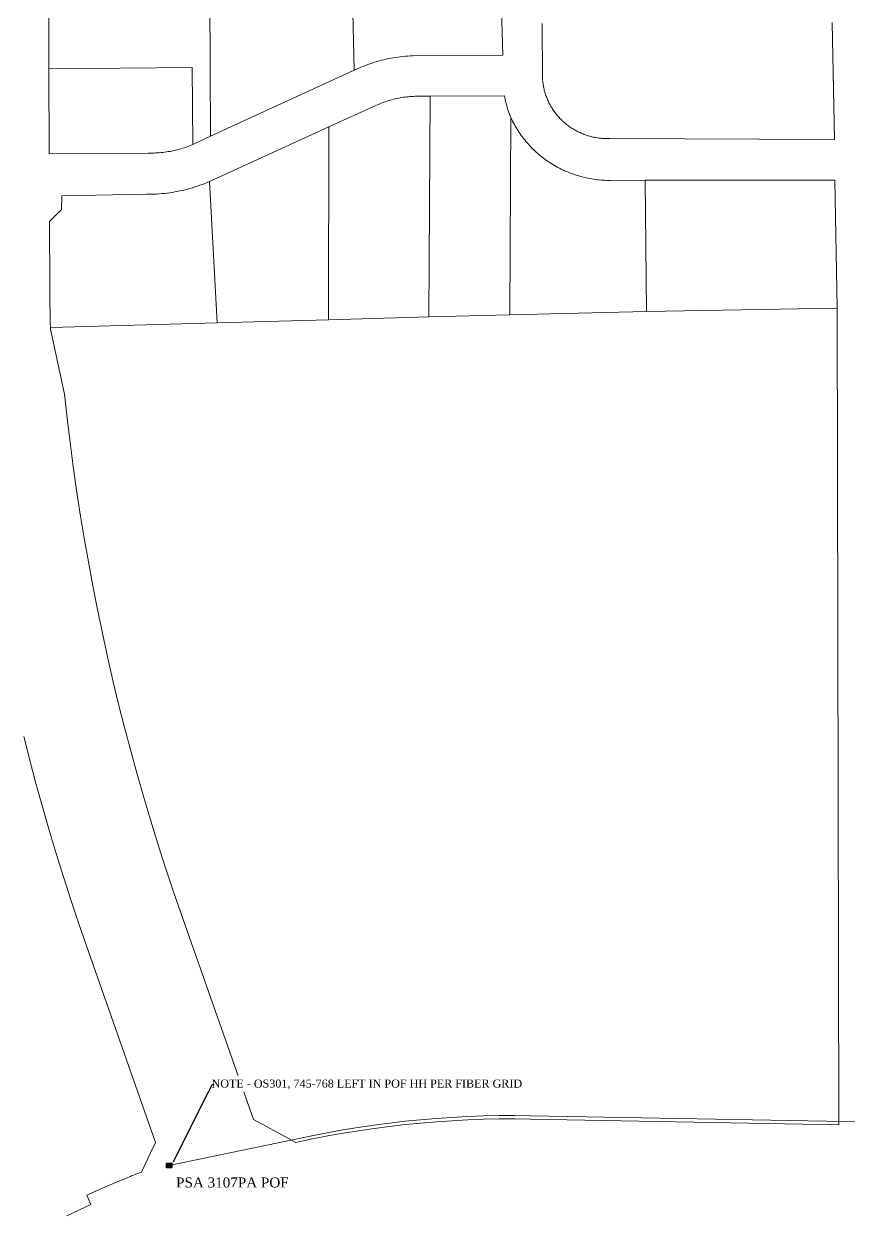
# Model space of a CAD drawing. Header units: feet. Extents: x 865220 to 2774701, y -2240498 to 961524.
# Drawn here: x 2762528 to 2763766, y 957301 to 959087 of the extents above; entities that cross this region are included whole.
import ezdxf
from ezdxf import colors
from ezdxf.entities.mleader import LeaderData, LeaderLine
from ezdxf.enums import TextEntityAlignment as Align
from ezdxf.lldxf.tags import DXFTag
from ezdxf.math import Vec2, Vec3

# ---------------------------------------------------------------- set-up
doc = ezdxf.new("R2010")
doc.units = ezdxf.units.FT
doc.header["$LTSCALE"] = 0.015
doc.header["$MEASUREMENT"] = 0
for name, color, linetype, lineweight in [('F1', 112, 'F1', 5), ('Parcels', 7, 'Continuous', 0), ('RUNNING LINE (UNDERGROUND)', 10, 'Continuous', 40)]:
    doc.layers.add(name, color=color, linetype=linetype, lineweight=lineweight)
for name, color, linetype in [('pole', 30, 'Continuous'), ('TELEPHONE STRUCT-EX', 30, 'Continuous'), ('TELEPHONE STRUCT-PROP', 6, 'Continuous')]:
    doc.layers.add(name, color=color, linetype=linetype)
doc.styles.add('Line', font='txt.shx', dxfattribs={"height": 3})
doc.styles.get("Standard").update_dxf_attribs({"font": 'times.ttf'})
doc.styles.add('Utilities', font='arial.ttf', dxfattribs={"height": 2.5})
tags = doc.linetypes.add('F1', pattern='A,15,-5,["F1",Line,S=1.5,R=0,X=0,Y=-1.5],-12', length=32).pattern_tags.tags
tags[6] = DXFTag(74, 10)

# ---------------------------------------------------------------- blocks, each defined once
blk = doc.blocks.new('EX HH')
at = {"ltscale": 40, "true_color": 0xffffff}
h = blk.add_hatch(color=7, dxfattribs=at)
h.dxf.hatch_style = 1
h.paths.add_polyline_path([(-0.061, -0.031, 0.414214), (-0.046, -0.046), (0.046, -0.046, 0.414214), (0.061, -0.031), (0.061, 0.031, 0.414214), (0.046, 0.046), (-0.046, 0.046, 0.414214), (-0.061, 0.031)])
at = {"color": 30, "const_width": 0.005, "flags": 128}
blk.add_lwpolyline([(-0.061, 0.031), (-0.061, -0.031, 0.414214), (-0.046, -0.046), (0.046, -0.046, 0.414214), (0.061, -0.031), (0.061, 0.031, 0.414214), (0.046, 0.046), (-0.046, 0.046, 0.414214)], format="xyb", close=True, dxfattribs=at)
at = {"layer": 'RUNNING LINE (UNDERGROUND)', "color": 7, "lineweight": -3, "flags": 128}
blk.add_lwpolyline([(-0.054, 0.031), (-0.054, -0.031, 0.414214), (-0.046, -0.038), (0.046, -0.038, 0.414214), (0.054, -0.031), (0.054, 0.031, 0.414214), (0.046, 0.038), (-0.046, 0.038, 0.414214)], format="xyb", close=True, dxfattribs=at)
at = {"layer": 'TELEPHONE STRUCT-PROP', "color": 30, "style": 'Utilities'}
blk.add_text('HH', height=0.05, dxfattribs=at).set_placement((0, 0), align=Align.MIDDLE_CENTER)

msp = doc.modelspace()

# ---------------------------------------------------------------- linework, layer by layer
at = {"layer": 'F1', "lineweight": 5, "ltscale": 100, "flags": 128}
msp.add_lwpolyline([(2762748.3, 957374.8), (2762960.4, 957419), (2762983.5, 957423.5), (2763006.7, 957427.7), (2763029.9, 957431.4), (2763053.2, 957434.9), (2763076.6, 957437.9), (2763100, 957440.6), (2763123.4, 957443), (2763146.9, 957444.9), (2763170.4, 957446.5), (2763193.9, 957447.7), (2763217.5, 957448.6), (2763241, 957449.1), (2763264.6, 957449.2), (2763288.1, 957449), (2763898.4, 957437.8), (2763911.6, 957437.6), (2764110.5, 957434), (2764258.8, 957431.3), (2764344.8, 957429.7), (2764430.8, 957428.1), (2764613.8, 957424.8), (2764650.8, 957424.1), (2764872, 957420.1), (2765091.1, 957416.1), (2765115.6, 957415.6), (2765165.8, 957414.7), (2765179.4, 957414.5), (2765198.7, 957414.2), (2765220.3, 957413.8), (2765320.9, 957412), (2765350.6, 957411.4), (2765465.5, 957409.4), (2765557.4, 957407.7), (2765675.5, 957405.6), (2765910.6, 957401.4), (2766045.8, 957399), (2766177.3, 957396.7), (2766178.3, 957401.6), (2766182.9, 957401.6), (2766276.7, 957399.9), (2766369, 957398.2), (2766416.5, 957397.4), (2766466.6, 957396.5), (2766552.3, 957395), (2766638.4, 957393.4), (2766724.4, 957391.9), (2766738.4, 957391.6), (2766810.4, 957390.3), (2766896.4, 957388.8), (2766982.4, 957387.3), (2767065.4, 957385.8), (2767068.4, 957385.7), (2767154.4, 957384.2), (2767240.4, 957382.7), (2767439.2, 957379.1), (2767558.8, 957377), (2767714.9, 957374.2), (2767900.3, 957370.9), (2767999.7, 957369.1), (2768000.5, 957006.1), (2768000.8, 956873), (2768000.3, 956780), (2767999.2, 956770.4), (2767998.9, 956761), (2767996.6, 956751.8), (2767993.4, 956744.5)], dxfattribs=at)
at = {"layer": 'Parcels', "lineweight": 5, "ltscale": 100}
for p, q in [((2762807.3, 959210.8), (2762808.3, 958917.8)), ((2763024, 959016.8), (2763019.4, 959213.4)), ((2763246.7, 959039.6), (2763242, 959215.2)), ((2762565.4, 959207.3), (2762566.1, 959019.2)), ((2763305.6, 959087.2), (2763306.1, 959006.9)), ((2763744.1, 958912.8), (2763740.7, 959088.6)), ((2763057.9, 959029.9), (2763061.3, 959030.9)), ((2763061.3, 959030.9), (2763064.9, 959031.8)), ((2763064.9, 959031.8), (2763068.4, 959032.7)), ((2763068.4, 959032.7), (2763071.9, 959033.5)), ((2763071.9, 959033.5), (2763075.5, 959034.3)), ((2763075.5, 959034.3), (2763079, 959034.9)), ((2763079, 959034.9), (2763082.6, 959035.6)), ((2763082.6, 959035.6), (2763086.2, 959036.2)), ((2763086.2, 959036.2), (2763089.8, 959036.7)), ((2763089.8, 959036.7), (2763093.4, 959037.1)), ((2763093.4, 959037.1), (2763097, 959037.5)), ((2763097, 959037.5), (2763100.6, 959037.8)), ((2763100.6, 959037.8), (2763104.2, 959038.1)), ((2763104.2, 959038.1), (2763107.9, 959038.3)), ((2763107.9, 959038.3), (2763111.5, 959038.4)), ((2763111.5, 959038.4), (2763246.7, 959039.6)), ((2762781, 959021), (2762566.1, 959019.2)), ((2762566.1, 959019.2), (2762566.6, 958891.5)), ((2762781, 959021), (2762782, 958905.5)), ((2762782, 958905.5), (2762781, 959021)), ((2762808.3, 958917.8), (2763024, 959016.8)), ((2763024, 959016.8), (2763027.3, 959018.3)), ((2763027.3, 959018.3), (2763030.6, 959019.8)), ((2763030.6, 959019.8), (2763033.9, 959021.3)), ((2763033.9, 959021.3), (2763037.3, 959022.7)), ((2763037.3, 959022.7), (2763040.7, 959024)), ((2763040.7, 959024), (2763044.1, 959025.3)), ((2763044.1, 959025.3), (2763047.5, 959026.6)), ((2763047.5, 959026.6), (2763050.9, 959027.7)), ((2763050.9, 959027.7), (2763054.4, 959028.8)), ((2763054.4, 959028.8), (2763057.9, 959029.9)), ((2763306.1, 959006.9), (2763306.2, 959005.2)), ((2763306.2, 959005.2), (2763306.3, 959003.6)), ((2763306.3, 959003.6), (2763306.4, 959001.9)), ((2763306.4, 959001.9), (2763306.6, 959000.2)), ((2763306.6, 959000.2), (2763306.8, 958998.5)), ((2763306.8, 958998.5), (2763307, 958996.9)), ((2763307, 958996.9), (2763307.2, 958995.2)), ((2763307.2, 958995.2), (2763307.5, 958993.6)), ((2763100.3, 958976.6), (2763097.8, 958976.3)), ((2763102.9, 958976.9), (2763100.3, 958976.6)), ((2763105.4, 958977.2), (2763102.9, 958976.9)), ((2763107.9, 958977.4), (2763105.4, 958977.2)), ((2763110.4, 958977.6), (2763107.9, 958977.4)), ((2763113, 958977.7), (2763110.4, 958977.6)), ((2763115.5, 958977.8), (2763113, 958977.7)), ((2763118.1, 958977.9), (2763115.5, 958977.8)), ((2763138, 958978), (2763118.1, 958977.9)), ((2763135.8, 958647), (2763138, 958978)), ((2763138, 958978), (2763135.8, 958647)), ((2763249, 958978.5), (2763138, 958978)), ((2763138, 958978), (2763138, 958978)), ((2763249.5, 958975.7), (2763249, 958978.5)), ((2763249, 958978.5), (2763249, 958978.5)), ((2763307.5, 958993.6), (2763307.8, 958991.9)), ((2763307.8, 958991.9), (2763308.2, 958990.3)), ((2763308.2, 958990.3), (2763308.5, 958988.6)), ((2763308.5, 958988.6), (2763308.9, 958987)), ((2763308.9, 958987), (2763309.4, 958985.4)), ((2763309.4, 958985.4), (2763309.8, 958983.8)), ((2763309.8, 958983.8), (2763310.3, 958982.2)), ((2763310.3, 958982.2), (2763310.8, 958980.6)), ((2763310.8, 958980.6), (2763311.4, 958979)), ((2763311.4, 958979), (2763311.9, 958977.4)), ((2763311.9, 958977.4), (2763312.5, 958975.8)), ((2763056.5, 958964), (2762986, 958932.2)), ((2763061.2, 958966.1), (2763056.5, 958964)), ((2763063.5, 958967), (2763061.2, 958966.1)), ((2763065.9, 958968), (2763063.5, 958967)), ((2763068.3, 958968.8), (2763065.9, 958968)), ((2763070.7, 958969.7), (2763068.3, 958968.8)), ((2763073.1, 958970.5), (2763070.7, 958969.7)), ((2763075.5, 958971.3), (2763073.1, 958970.5)), ((2763077.9, 958972), (2763075.5, 958971.3)), ((2763080.4, 958972.7), (2763077.9, 958972)), ((2763082.9, 958973.3), (2763080.4, 958972.7)), ((2763085.3, 958973.9), (2763082.9, 958973.3)), ((2763087.8, 958974.5), (2763085.3, 958973.9)), ((2763090.3, 958975), (2763087.8, 958974.5)), ((2763092.8, 958975.5), (2763090.3, 958975)), ((2763095.3, 958975.9), (2763092.8, 958975.5)), ((2763097.8, 958976.3), (2763095.3, 958975.9)), ((2763250.1, 958972.9), (2763249.5, 958975.7)), ((2763250.8, 958970.1), (2763250.1, 958972.9)), ((2763251.5, 958967.3), (2763250.8, 958970.1)), ((2763252.3, 958964.6), (2763251.5, 958967.3)), ((2763253.1, 958961.8), (2763252.3, 958964.6)), ((2763253.9, 958959.1), (2763253.1, 958961.8)), ((2763254.8, 958956.4), (2763253.9, 958959.1)), ((2763312.5, 958975.8), (2763313.2, 958974.3)), ((2763313.2, 958974.3), (2763313.8, 958972.7)), ((2763313.8, 958972.7), (2763314.5, 958971.2)), ((2763314.5, 958971.2), (2763315.2, 958969.6)), ((2763315.2, 958969.6), (2763315.9, 958968.1)), ((2763315.9, 958968.1), (2763316.7, 958966.6)), ((2763316.7, 958966.6), (2763317.5, 958965.1)), ((2763317.5, 958965.1), (2763318.3, 958963.7)), ((2763318.3, 958963.7), (2763319.1, 958962.2)), ((2763319.1, 958962.2), (2763320, 958960.8)), ((2763320, 958960.8), (2763320.9, 958959.3)), ((2763320.9, 958959.3), (2763321.8, 958957.9)), ((2763255.8, 958953.7), (2763254.8, 958956.4)), ((2763256.8, 958951), (2763255.8, 958953.7)), ((2763257.8, 958948.4), (2763256.8, 958951)), ((2763257.1, 958650.1), (2763258.9, 958945.8)), ((2763258.9, 958945.8), (2763257.8, 958948.4)), ((2763260.1, 958943.2), (2763258.9, 958945.8)), ((2763261.3, 958940.7), (2763260.1, 958943.2)), ((2763262.6, 958938.2), (2763261.3, 958940.7)), ((2763321.8, 958957.9), (2763322.8, 958956.5)), ((2763322.8, 958956.5), (2763323.7, 958955.1)), ((2763323.7, 958955.1), (2763324.7, 958953.8)), ((2763324.7, 958953.8), (2763325.7, 958952.4)), ((2763325.7, 958952.4), (2763326.8, 958951.1)), ((2763326.8, 958951.1), (2763327.8, 958949.8)), ((2763327.8, 958949.8), (2763328.9, 958948.5)), ((2763328.9, 958948.5), (2763330, 958947.2)), ((2763330, 958947.2), (2763331.2, 958946)), ((2763331.2, 958946), (2763332.3, 958944.7)), ((2763332.3, 958944.7), (2763333.5, 958943.5)), ((2763333.5, 958943.5), (2763334.7, 958942.3)), ((2763334.7, 958942.3), (2763335.9, 958941.2)), ((2763335.9, 958941.2), (2763337.1, 958940)), ((2762986, 958932.2), (2762806.9, 958850)), ((2762985.2, 958642.8), (2762986, 958932.2)), ((2763264, 958935.7), (2763262.6, 958938.2)), ((2763265.3, 958933.3), (2763264, 958935.7)), ((2763266.7, 958930.8), (2763265.3, 958933.3)), ((2763268.2, 958928.4), (2763266.7, 958930.8)), ((2763269.7, 958926), (2763268.2, 958928.4)), ((2763271.2, 958923.7), (2763269.7, 958926)), ((2763272.8, 958921.4), (2763271.2, 958923.7)), ((2763337.1, 958940), (2763338.4, 958938.9)), ((2763338.4, 958938.9), (2763339.7, 958937.8)), ((2763339.7, 958937.8), (2763341, 958936.7)), ((2763341, 958936.7), (2763342.3, 958935.6)), ((2763342.3, 958935.6), (2763343.6, 958934.6)), ((2763343.6, 958934.6), (2763345, 958933.6)), ((2763345, 958933.6), (2763346.4, 958932.6)), ((2763346.4, 958932.6), (2763347.8, 958931.6)), ((2763347.8, 958931.6), (2763349.2, 958930.6)), ((2763349.2, 958930.6), (2763350.6, 958929.7)), ((2763350.6, 958929.7), (2763352, 958928.8)), ((2763352, 958928.8), (2763353.5, 958928)), ((2763353.5, 958928), (2763354.9, 958927.1)), ((2763354.9, 958927.1), (2763356.4, 958926.3)), ((2763356.4, 958926.3), (2763357.9, 958925.5)), ((2763357.9, 958925.5), (2763359.4, 958924.7)), ((2763359.4, 958924.7), (2763361, 958924)), ((2763361, 958924), (2763362.5, 958923.3)), ((2763362.5, 958923.3), (2763364.1, 958922.6)), ((2762776.9, 958903.4), (2762782, 958905.5)), ((2762782, 958905.5), (2762808.3, 958917.8)), ((2762782, 958905.5), (2762782, 958905.5)), ((2763274.4, 958919.1), (2763272.8, 958921.4)), ((2763276.1, 958916.8), (2763274.4, 958919.1)), ((2763277.8, 958914.6), (2763276.1, 958916.8)), ((2763279.5, 958912.3), (2763277.8, 958914.6)), ((2763281.3, 958910.2), (2763279.5, 958912.3)), ((2763283.2, 958908), (2763281.3, 958910.2)), ((2763285, 958905.9), (2763283.2, 958908)), ((2763286.9, 958903.8), (2763285, 958905.9)), ((2763364.1, 958922.6), (2763365.6, 958921.9)), ((2763365.6, 958921.9), (2763367.2, 958921.3)), ((2763367.2, 958921.3), (2763368.8, 958920.6)), ((2763368.8, 958920.6), (2763370.4, 958920.1)), ((2763370.4, 958920.1), (2763372, 958919.5)), ((2763372, 958919.5), (2763373.6, 958919)), ((2763373.6, 958919), (2763375.3, 958918.5)), ((2763375.3, 958918.5), (2763376.9, 958918)), ((2763376.9, 958918), (2763378.5, 958917.6)), ((2763378.5, 958917.6), (2763380.2, 958917.1)), ((2763380.2, 958917.1), (2763381.8, 958916.7)), ((2763381.8, 958916.7), (2763383.5, 958916.4)), ((2763383.5, 958916.4), (2763385.2, 958916.1)), ((2763385.2, 958916.1), (2763386.9, 958915.8)), ((2763386.9, 958915.8), (2763388.5, 958915.5)), ((2763388.5, 958915.5), (2763390.2, 958915.2)), ((2763390.2, 958915.2), (2763391.9, 958915)), ((2763391.9, 958915), (2763393.6, 958914.8)), ((2763393.6, 958914.8), (2763395.3, 958914.7)), ((2763395.3, 958914.7), (2763397, 958914.5)), ((2763397, 958914.5), (2763398.7, 958914.4)), ((2763398.7, 958914.4), (2763400.4, 958914.4)), ((2763400.4, 958914.4), (2763402.1, 958914.3)), ((2763402.1, 958914.3), (2763403.8, 958914.3)), ((2763403.8, 958914.3), (2763405.5, 958914.3)), ((2763405.5, 958914.3), (2763407.3, 958914.4)), ((2763407.3, 958914.4), (2763744.1, 958912.8)), ((2762566.6, 958891.5), (2762714.9, 958892.7)), ((2762714.9, 958892.7), (2762717.7, 958892.7)), ((2762717.7, 958892.7), (2762720.4, 958892.7)), ((2762720.4, 958892.7), (2762723.2, 958892.7)), ((2762723.2, 958892.7), (2762725.9, 958892.8)), ((2762725.9, 958892.8), (2762728.7, 958892.9)), ((2762728.7, 958892.9), (2762731.4, 958893.1)), ((2762731.4, 958893.1), (2762734.2, 958893.4)), ((2762734.2, 958893.4), (2762736.9, 958893.6)), ((2762736.9, 958893.6), (2762739.6, 958894)), ((2762739.6, 958894), (2762742.4, 958894.3)), ((2762742.4, 958894.3), (2762745.1, 958894.8)), ((2762745.1, 958894.8), (2762747.8, 958895.2)), ((2762747.8, 958895.2), (2762750.5, 958895.7)), ((2762750.5, 958895.7), (2762753.2, 958896.3)), ((2762753.2, 958896.3), (2762755.9, 958896.9)), ((2762755.9, 958896.9), (2762758.5, 958897.6)), ((2762758.5, 958897.6), (2762761.2, 958898.3)), ((2762761.2, 958898.3), (2762763.9, 958899)), ((2762763.9, 958899), (2762766.5, 958899.8)), ((2762766.5, 958899.8), (2762769.1, 958900.6)), ((2762769.1, 958900.6), (2762771.7, 958901.5)), ((2762771.7, 958901.5), (2762774.3, 958902.4)), ((2762774.3, 958902.4), (2762776.9, 958903.4)), ((2763288.8, 958901.8), (2763286.9, 958903.8)), ((2763290.8, 958899.7), (2763288.8, 958901.8)), ((2763292.8, 958897.8), (2763290.8, 958899.7)), ((2763294.9, 958895.8), (2763292.8, 958897.8)), ((2763296.9, 958893.9), (2763294.9, 958895.8)), ((2763299, 958892), (2763296.9, 958893.9)), ((2763301.2, 958890.2), (2763299, 958892)), ((2763303.4, 958888.4), (2763301.2, 958890.2)), ((2763305.6, 958886.6), (2763303.4, 958888.4)), ((2763307.8, 958884.9), (2763305.6, 958886.6)), ((2763310.1, 958883.2), (2763307.8, 958884.9)), ((2763312.4, 958881.5), (2763310.1, 958883.2)), ((2763314.7, 958879.9), (2763312.4, 958881.5)), ((2763317, 958878.4), (2763314.7, 958879.9)), ((2763319.4, 958876.8), (2763317, 958878.4)), ((2763321.8, 958875.4), (2763319.4, 958876.8)), ((2763324.3, 958873.9), (2763321.8, 958875.4)), ((2763326.7, 958872.5), (2763324.3, 958873.9)), ((2763329.2, 958871.1), (2763326.7, 958872.5)), ((2763331.7, 958869.8), (2763329.2, 958871.1)), ((2763334.2, 958868.6), (2763331.7, 958869.8)), ((2763336.8, 958867.3), (2763334.2, 958868.6)), ((2763339.4, 958866.1), (2763336.8, 958867.3)), ((2763342, 958865), (2763339.4, 958866.1)), ((2763344.6, 958863.9), (2763342, 958865)), ((2763347.2, 958862.8), (2763344.6, 958863.9)), ((2763349.9, 958861.8), (2763347.2, 958862.8)), ((2763352.6, 958860.9), (2763349.9, 958861.8)), ((2763355.2, 958860), (2763352.6, 958860.9)), ((2763358, 958859.1), (2763355.2, 958860)), ((2763360.7, 958858.3), (2763358, 958859.1)), ((2763363.4, 958857.5), (2763360.7, 958858.3)), ((2763366.2, 958856.8), (2763363.4, 958857.5)), ((2763368.9, 958856.1), (2763366.2, 958856.8)), ((2763371.7, 958855.5), (2763368.9, 958856.1)), ((2763374.5, 958854.9), (2763371.7, 958855.5)), ((2763377.3, 958854.3), (2763374.5, 958854.9)), ((2763380.1, 958853.8), (2763377.3, 958854.3)), ((2763382.9, 958853.4), (2763380.1, 958853.8)), ((2763385.7, 958853), (2763382.9, 958853.4)), ((2763388.5, 958852.7), (2763385.7, 958853)), ((2763391.4, 958852.4), (2763388.5, 958852.7)), ((2763394.2, 958852.1), (2763391.4, 958852.4)), ((2763397, 958851.9), (2763394.2, 958852.1)), ((2763399.9, 958851.8), (2763397, 958851.9)), ((2763402.7, 958851.6), (2763399.9, 958851.8)), ((2763405.6, 958851.6), (2763402.7, 958851.6)), ((2763408.4, 958851.6), (2763405.6, 958851.6)), ((2763460.1, 958851.9), (2763408.4, 958851.6)), ((2763744.4, 958852.1), (2763460.1, 958851.9)), ((2763462.4, 958654.9), (2763460.1, 958851.9)), ((2763460.1, 958851.9), (2763460.1, 958851.9)), ((2763460.1, 958851.9), (2763462.4, 958654.9)), ((2763748.3, 958659.9), (2763744.4, 958852.1)), ((2762751.1, 958833.7), (2762747.3, 958833.1)), ((2762755, 958834.3), (2762751.1, 958833.7)), ((2762758.8, 958835), (2762755, 958834.3)), ((2762762.6, 958835.8), (2762758.8, 958835)), ((2762766.4, 958836.6), (2762762.6, 958835.8)), ((2762770.2, 958837.5), (2762766.4, 958836.6)), ((2762773.9, 958838.5), (2762770.2, 958837.5)), ((2762777.7, 958839.5), (2762773.9, 958838.5)), ((2762781.4, 958840.6), (2762777.7, 958839.5)), ((2762785.1, 958841.8), (2762781.4, 958840.6)), ((2762788.8, 958843), (2762785.1, 958841.8)), ((2762792.5, 958844.3), (2762788.8, 958843)), ((2762796.1, 958845.6), (2762792.5, 958844.3)), ((2762799.7, 958847), (2762796.1, 958845.6)), ((2762803.3, 958848.5), (2762799.7, 958847)), ((2762806.9, 958850), (2762803.3, 958848.5)), ((2762806.9, 958850), (2762818.1, 958638.1)), ((2762585.5, 958828.4), (2762584.9, 958808)), ((2762712.5, 958831), (2762585.5, 958828.4)), ((2762716.3, 958830.9), (2762712.5, 958831)), ((2762720.2, 958831), (2762716.3, 958830.9)), ((2762724.1, 958831.1), (2762720.2, 958831)), ((2762728, 958831.2), (2762724.1, 958831.1)), ((2762731.8, 958831.5), (2762728, 958831.2)), ((2762735.7, 958831.8), (2762731.8, 958831.5)), ((2762739.6, 958832.1), (2762735.7, 958831.8)), ((2762743.4, 958832.6), (2762739.6, 958832.1)), ((2762747.3, 958833.1), (2762743.4, 958832.6)), ((2762584.9, 958808), (2762567, 958790)), ((2762567, 958790), (2762567.4, 958691)), ((2762567.4, 958691), (2762567.4, 958689.4)), ((2762567.4, 958689.4), (2762567.4, 958688.1)), ((2762567.4, 958688.1), (2762567.4, 958686.2)), ((2762567.4, 958686.2), (2762567.4, 958684.7)), ((2762567.4, 958684.7), (2762567.4, 958683.4)), ((2762567.4, 958683.4), (2762567.4, 958682)), ((2762567.4, 958682), (2762567.4, 958681)), ((2762567.4, 958681), (2762567.4, 958680.7)), ((2762567.4, 958680.7), (2762567.4, 958680.6)), ((2762567.4, 958680.6), (2762567.4, 958679.2)), ((2762567.4, 958679.2), (2762567.5, 958677.6)), ((2762567.5, 958677.6), (2762567.5, 958676.1)), ((2762567.5, 958676.1), (2762567.5, 958674.8)), ((2762567.5, 958674.8), (2762567.5, 958673.6)), ((2762567.5, 958673.6), (2762567.5, 958672.4)), ((2762567.5, 958672.4), (2762567.5, 958671.2)), ((2762567.5, 958671.2), (2762567.5, 958671)), ((2762567.5, 958671), (2762567.5, 958670.2)), ((2762567.5, 958670.2), (2762567.5, 958670)), ((2762567.5, 958670), (2762567.5, 958668.9)), ((2762567.5, 958668.9), (2762567.6, 958667.9)), ((2762567.6, 958667.9), (2762567.6, 958667)), ((2762567.6, 958667), (2762567.6, 958666.1)), ((2762567.6, 958666.1), (2762567.6, 958665.1)), ((2762567.6, 958665.1), (2762567.6, 958664.3)), ((2762567.6, 958664.3), (2762567.6, 958663.5)), ((2762567.6, 958663.5), (2762567.6, 958662.5)), ((2762567.6, 958662.5), (2762567.6, 958661.7)), ((2762567.6, 958661.7), (2762567.6, 958661)), ((2762567.6, 958661), (2762567.7, 958660.2)), ((2762567.7, 958660.2), (2762567.7, 958659.8)), ((2762567.7, 958659.8), (2762567.7, 958659.3)), ((2762567.7, 958659.3), (2762567.7, 958658.5)), ((2762567.7, 958658.5), (2762567.7, 958657.6)), ((2762567.7, 958657.6), (2762567.7, 958656.8)), ((2762567.7, 958656.8), (2762567.7, 958656)), ((2762567.7, 958656), (2762567.7, 958655.3)), ((2762567.7, 958655.3), (2762567.8, 958654.4)), ((2763462.4, 958654.9), (2763747.2, 958659.9)), ((2763748.3, 958659.9), (2763747.2, 958659.9)), ((2763750.5, 957435.5), (2763748.3, 958659.9)), ((2763748.3, 958659.9), (2763748.3, 958659.9)), ((2762567.8, 958654.4), (2762567.8, 958653.6)), ((2762567.8, 958653.6), (2762567.8, 958652.9)), ((2762567.8, 958652.9), (2762567.8, 958652.2)), ((2762567.8, 958652.2), (2762567.8, 958651.4)), ((2762567.8, 958651.4), (2762567.8, 958651.1)), ((2762567.8, 958651.1), (2762567.8, 958650.7)), ((2762567.8, 958650.7), (2762567.8, 958649.8)), ((2762567.8, 958649.8), (2762567.8, 958649.4)), ((2762567.8, 958649.4), (2762567.8, 958649.2)), ((2762567.8, 958649.2), (2762567.9, 958648.4)), ((2762567.9, 958648.4), (2762567.9, 958647.8)), ((2762567.9, 958647.8), (2762567.9, 958647.1)), ((2762567.9, 958647.1), (2762567.9, 958646.4)), ((2762567.9, 958646.4), (2762567.9, 958645.7)), ((2762567.9, 958645.7), (2762567.9, 958645.1)), ((2762567.9, 958645.1), (2762567.9, 958644.3)), ((2762567.9, 958644.3), (2762568, 958643.6)), ((2762568, 958643.6), (2762568, 958643)), ((2762568, 958643), (2762568, 958642.2)), ((2762568, 958642.2), (2762568, 958641.6)), ((2762568, 958641.6), (2762568, 958641.1)), ((2762568, 958641.1), (2762568, 958641)), ((2762568, 958641), (2762568, 958640.2)), ((2762568, 958640.2), (2762568, 958639.5)), ((2762568, 958639.5), (2762568.1, 958639)), ((2762568.1, 958639), (2762568.1, 958638.9)), ((2762568.1, 958638.9), (2762568.1, 958638.2)), ((2762568.1, 958638.2), (2762568.1, 958637.5)), ((2762568.1, 958637.5), (2762568.1, 958636.8)), ((2762568.9, 958631.2), (2762818.1, 958638.1)), ((2762985.2, 958642.8), (2762818.1, 958638.1)), ((2762818.1, 958638.1), (2762818.1, 958638.1)), ((2762985.2, 958642.8), (2763135.8, 958647)), ((2762985.2, 958642.8), (2762985.2, 958642.8)), ((2763135.8, 958647), (2763257.1, 958650.1)), ((2763257.1, 958650.1), (2763462.4, 958654.9)), ((2762568.1, 958636.8), (2762568.1, 958636.1)), ((2762568.1, 958636.1), (2762568.1, 958635.5)), ((2762568.1, 958635.5), (2762568.1, 958634.9)), ((2762568.1, 958634.9), (2762568.2, 958634.3)), ((2762568.2, 958634.3), (2762568.2, 958633.7)), ((2762568.2, 958633.7), (2762568.2, 958633.1)), ((2762568.2, 958633.1), (2762568.2, 958632.6)), ((2762568.2, 958632.6), (2762568.2, 958632.1)), ((2762568.2, 958632.1), (2762568.2, 958631.5)), ((2762568.2, 958631.5), (2762568.2, 958631.1)), ((2762568.2, 958631.1), (2762568.9, 958631.2)), ((2762568.9, 958631.2), (2762568.2, 958631.1)), ((2762568.2, 958631.1), (2762568.3, 958628.6)), ((2762568.3, 958628.6), (2762589.6, 958531)), ((2762589.6, 958531), (2762593.5, 958494.9)), ((2762593.5, 958494.9), (2762597.8, 958458.8)), ((2762597.8, 958458.8), (2762602.6, 958422.8)), ((2762602.6, 958422.8), (2762607.6, 958386.9)), ((2762607.6, 958386.9), (2762613.1, 958351)), ((2762613.1, 958351), (2762619, 958315.2)), ((2762619, 958315.2), (2762625.2, 958279.4)), ((2762625.2, 958279.4), (2762631.8, 958243.7)), ((2762631.8, 958243.7), (2762638.8, 958208.1)), ((2762638.8, 958208.1), (2762646.2, 958172.5)), ((2762646.2, 958172.5), (2762654, 958137)), ((2762654, 958137), (2762662.1, 958101.6)), ((2762662.1, 958101.6), (2762670.6, 958066.3)), ((2762670.6, 958066.3), (2762679.5, 958031.1)), ((2762679.5, 958031.1), (2762688.8, 957996)), ((2762537.2, 957982.4), (2762528.2, 958017.7)), ((2762688.8, 957996), (2762698.4, 957961)), ((2762546.6, 957947.2), (2762537.2, 957982.4)), ((2762698.4, 957961), (2762708.4, 957926.1)), ((2762556.4, 957912.1), (2762546.6, 957947.2)), ((2762708.4, 957926.1), (2762718.8, 957891.3)), ((2762566.5, 957877.1), (2762556.4, 957912.1)), ((2762718.8, 957891.3), (2762729.5, 957856.6)), ((2762577, 957842.1), (2762566.5, 957877.1)), ((2762729.5, 957856.6), (2762740.6, 957822.1)), ((2762587.8, 957807.3), (2762577, 957842.1)), ((2762740.6, 957822.1), (2762752.1, 957787.6)), ((2762599, 957772.6), (2762587.8, 957807.3)), ((2762752.1, 957787.6), (2762764, 957753.3)), ((2762610.6, 957738.1), (2762599, 957772.6)), ((2762764, 957753.3), (2762872.8, 957443.3)), ((2762622.5, 957703.6), (2762610.6, 957738.1)), ((2762725.9, 957408.9), (2762622.5, 957703.6)), ((2762872.8, 957443.3), (2762910.6, 957422.7)), ((2762718.2, 957393.4), (2762725.9, 957408.9)), ((2762910.6, 957422.7), (2762936.2, 957408.8)), ((2762936.2, 957408.8), (2762938.4, 957409.2)), ((2762704.9, 957364.5), (2762718.2, 957393.4)), ((2762661.2, 957346.7), (2762680.7, 957354.8)), ((2762680.7, 957354.8), (2762684.4, 957356.3)), ((2762684.4, 957356.3), (2762688.4, 957357.9)), ((2762688.4, 957357.9), (2762690, 957358.6)), ((2762690, 957358.6), (2762690.4, 957358.8)), ((2762690.4, 957358.8), (2762691.7, 957359.3)), ((2762691.7, 957359.3), (2762696.2, 957361.1)), ((2762696.2, 957361.1), (2762700.2, 957362.7)), ((2762700.2, 957362.7), (2762704.9, 957364.5)), ((2762622.7, 957329.6), (2762641.9, 957338.3)), ((2762641.9, 957338.3), (2762661.2, 957346.7)), ((2762628.9, 957316), (2762622.7, 957329.6)), ((2762592.7, 957298.7), (2762610.8, 957307.5)), ((2762610.8, 957307.5), (2762628.9, 957316))]:
    msp.add_line(p, q, dxfattribs=at)
msp.add_lwpolyline([(2762938.4, 957409.2), (2762961.4, 957414.1), (2762984.4, 957418.6), (2763007.5, 957422.7), (2763030.7, 957426.5), (2763053.9, 957429.9), (2763077.2, 957433), (2763100.5, 957435.7), (2763123.9, 957438), (2763147.3, 957439.9), (2763170.7, 957441.5), (2763194.1, 957442.7), (2763217.6, 957443.6), (2763241.1, 957444.1), (2763264.5, 957444.2), (2763288, 957444), (2763750.5, 957435.5)], dxfattribs=at)

# ---------------------------------------------------------------- block references
at = {"layer": 'TELEPHONE STRUCT-EX', "lineweight": 5, "ltscale": 100, "xscale": 80, "yscale": 80, "zscale": 80}
msp.add_blockref('EX HH', (2762746.3, 957374.4), dxfattribs=at)

# ---------------------------------------------------------------- texts
at = {"layer": 'pole', "color": 30, "lineweight": 5, "ltscale": 100, "insert": (2762756.8, 957356.4), "char_height": 15, "attachment_point": 1}
msp.add_mtext('PSA 3107PA POF', dxfattribs=at)

# ---------------------------------------------------------------- next in the draw order: leaders
at = {"layer": 'pole', "color": 30, "lineweight": 5, "ltscale": 100}
ml = msp.add_multileader_mtext('Standard', dxfattribs=at)
ml.set_content('NOTE - OS301, 745-768 LEFT IN POF HH PER FIBER GRID', color=30)
ml.set_leader_properties()
ml.build(insert=Vec2(0, 0))
ml.multileader.update_dxf_attribs({"has_text_frame": 1, "text_left_attachment_type": 2, "text_right_attachment_type": 2, "dogleg_length": 3})
ctx = ml.context
ctx.base_point, ctx.char_height, ctx.landing_gap_size, ctx.plane_origin = Vec3(2762814, 957495.7), 12, 1.5, Vec3(2762734.6, 957363.8)
ctx.left_attachment, ctx.right_attachment, ctx.text_align_type = 2, 2, 1
notes = []
notes.append((ctx, [(1, (1, 1, 0), (2762811, 957495.7), (1, 0), 3, [(0, [(2762751.2, 957376.9)], 0, [])])]))
ctx.mtext.insert, ctx.mtext.alignment, ctx.mtext.flow_direction = Vec3(2763042.8, 957503.2), 2, 5
ctx.mtext.has_bg_fill, ctx.mtext.bg_color, ctx.mtext.bg_scale_factor, ctx.mtext.bg_transparency, ctx.mtext.use_window_bg_color = 1, -1027028792, 1.5, 0, 1
for ctx, leaders in notes:
    for number, flags, end, landing, length, lines in leaders:
        leader = LeaderData()
        leader.index, (leader.has_last_leader_line, leader.has_dogleg_vector, leader.attachment_direction) = number, flags
        leader.last_leader_point, leader.dogleg_vector, leader.dogleg_length = Vec3(end), Vec3(landing), length
        for number, points, colour, breaks in lines:
            line = LeaderLine()
            line.index, line.vertices, line.color, line.breaks = number, Vec3.list(points), colors.encode_raw_color(colour), breaks
            leader.lines.append(line)
        ctx.leaders.append(leader)

doc.saveas('drawing.dxf')
